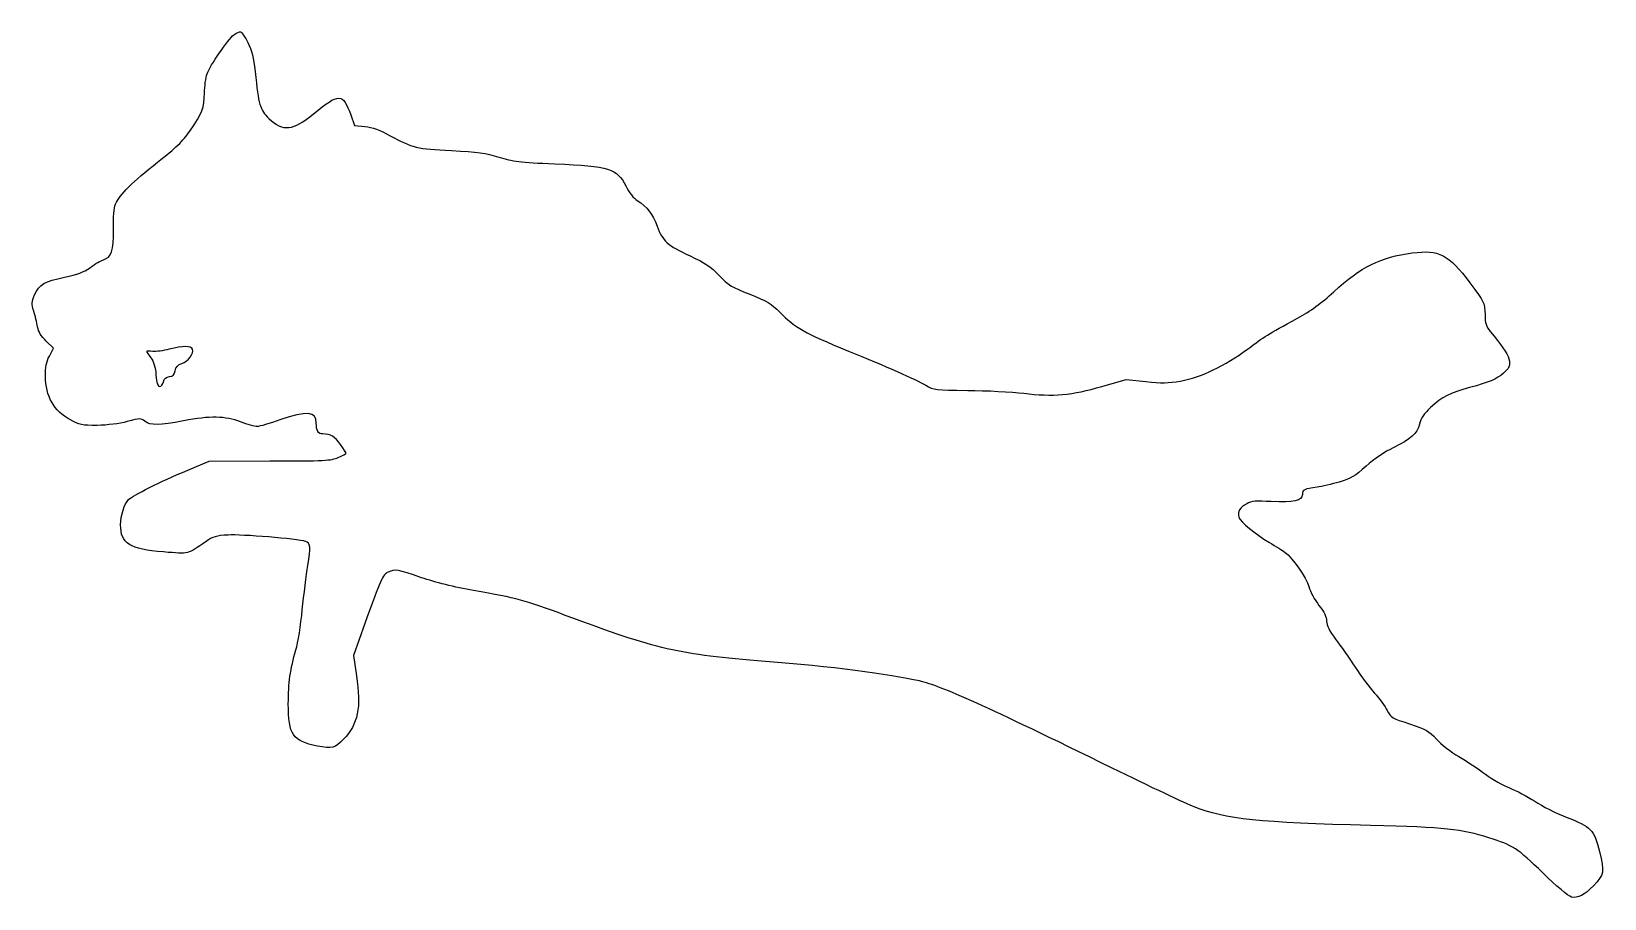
# Model space of a CAD drawing. Header units: centimetres. Extents: x -14.9 to 14.9, y -15.6 to 0.8.
import ezdxf

# ---------------------------------------------------------------- set-up
doc = ezdxf.new("R2010")
doc.units = ezdxf.units.CM
doc.header["$MEASUREMENT"] = 0
doc.layers.add('Layer 1', color=7, linetype='Continuous')

msp = doc.modelspace()

# ---------------------------------------------------------------- linework, layer by layer
at = {"layer": 'Layer 1'}
for points, knots in [([(-11.049, 0.74436), (-11.16542, 0.65264), (-11.50056, 0.16228), (-11.557, 0.00353), (-11.557, 0.00353), (-11.58169, -0.06703), (-11.60286, -0.2293), (-11.60639, -0.3563), (-11.60639, -0.3563), (-11.60639, -0.63147), (-11.64872, -0.74083), (-11.88156, -1.07597), (-11.88156, -1.07597), (-12.01209, -1.26647), (-12.1532, -1.40053), (-12.49187, -1.66511), (-12.49187, -1.66511), (-12.96459, -2.03553), (-13.21154, -2.28247), (-13.28915, -2.45886), (-13.28915, -2.45886), (-13.31737, -2.53647), (-13.33501, -2.69875), (-13.32796, -2.94217), (-13.32796, -2.94217), (-13.32443, -3.34434), (-13.36324, -3.46428), (-13.51846, -3.51367), (-13.51846, -3.51367), (-13.56432, -3.52425), (-13.67368, -3.59128), (-13.7654, -3.65831), (-13.7654, -3.65831), (-13.89593, -3.75003), (-14.00529, -3.79237), (-14.25223, -3.84175), (-14.25223, -3.84175), (-14.6297, -3.91936), (-14.73201, -3.97933), (-14.8202, -4.17689), (-14.8202, -4.17689), (-14.88017, -4.31447), (-14.88017, -4.3427), (-14.83784, -4.48381), (-14.83784, -4.48381), (-14.80962, -4.56848), (-14.77787, -4.70253), (-14.76376, -4.78014), (-14.76376, -4.78014), (-14.74612, -4.87892), (-14.70026, -4.96006), (-14.60148, -5.05178), (-14.60148, -5.05178), (-14.60148, -5.05178), (-14.46037, -5.18584), (-14.46037, -5.18584), (-14.46037, -5.18584), (-14.46037, -5.18584), (-14.54151, -5.33401), (-14.54151, -5.33401), (-14.54151, -5.33401), (-14.60148, -5.45043), (-14.61912, -5.54215), (-14.61559, -5.71501), (-14.61559, -5.71501), (-14.61206, -6.09954), (-14.45684, -6.37118), (-14.14287, -6.54404), (-14.14287, -6.54404), (-13.97001, -6.63929), (-13.92415, -6.64987), (-13.63487, -6.64635), (-13.63487, -6.64635), (-13.44084, -6.64282), (-13.21859, -6.6146), (-13.0669, -6.57579), (-13.0669, -6.57579), (-12.82348, -6.50876), (-12.80937, -6.50876), (-12.73529, -6.56873), (-12.73529, -6.56873), (-12.63298, -6.64987), (-12.4566, -6.64987), (-12.00151, -6.56167), (-12.00151, -6.56167), (-11.50057, -6.46289), (-11.21482, -6.46995), (-10.92201, -6.57931), (-10.92201, -6.57931), (-10.79148, -6.6287), (-10.6539, -6.6675), (-10.60804, -6.6675), (-10.60804, -6.6675), (-10.56571, -6.6675), (-10.37168, -6.61106), (-10.17765, -6.54403), (-10.17765, -6.54403), (-9.66965, -6.36764), (-9.48973, -6.38175), (-9.48973, -6.60047), (-9.48973, -6.60047), (-9.48973, -6.74864), (-9.45445, -6.80861), (-9.36979, -6.80861), (-9.36979, -6.80861), (-9.21457, -6.80861), (-9.13343, -6.858), (-9.03112, -7.00969), (-9.03112, -7.00969), (-8.97115, -7.09436), (-8.92529, -7.17197), (-8.92529, -7.1755), (-8.92529, -7.1755), (-8.92529, -7.18256), (-8.99232, -7.21783), (-9.07346, -7.25311), (-9.07346, -7.25311), (-9.21104, -7.31308), (-9.33099, -7.32014), (-10.37168, -7.32014), (-10.37168, -7.32014), (-10.37168, -7.32014), (-11.51821, -7.32367), (-11.51821, -7.32367), (-11.51821, -7.32367), (-11.51821, -7.32367), (-11.9239, -7.493), (-11.9239, -7.493), (-11.9239, -7.493), (-12.45659, -7.71878), (-12.94696, -7.96219), (-13.04221, -8.05039), (-13.04221, -8.05039), (-13.11982, -8.12447), (-13.1939, -8.35378), (-13.1939, -8.53017), (-13.1939, -8.53017), (-13.1939, -8.87942), (-13.01751, -8.99231), (-12.38251, -9.0417), (-12.38251, -9.0417), (-11.88509, -9.08051), (-11.93801, -9.09462), (-11.57465, -8.84062), (-11.57465, -8.84062), (-11.45118, -8.75243), (-11.38415, -8.73479), (-11.15484, -8.72068), (-11.15484, -8.72068), (-10.91142, -8.70657), (-9.84603, -8.79476), (-9.69434, -8.84062), (-9.69434, -8.84062), (-9.59909, -8.86884), (-9.59203, -8.95351), (-9.64848, -9.2957), (-9.64848, -9.2957), (-9.6767, -9.47209), (-9.72609, -9.84956), (-9.75431, -10.13531), (-9.75431, -10.13531), (-9.78253, -10.42459), (-9.83545, -10.76325), (-9.87425, -10.89378), (-9.87425, -10.89378), (-9.98361, -11.2642), (-10.01889, -11.5182), (-10.01889, -11.91331), (-10.01889, -11.91331), (-10.01889, -12.50598), (-9.94481, -12.61534), (-9.46856, -12.71412), (-9.46856, -12.71412), (-9.19692, -12.77056), (-9.12989, -12.75645), (-8.97467, -12.58712), (-8.97467, -12.58712), (-8.6995, -12.29784), (-8.636, -11.98387), (-8.73125, -11.38415), (-8.73125, -11.38415), (-8.73125, -11.38415), (-8.78769, -11.00315), (-8.78769, -11.00315), (-8.78769, -11.00315), (-8.78769, -11.00315), (-8.5725, -10.39637), (-8.5725, -10.39637), (-8.5725, -10.39637), (-8.26911, -9.56029), (-8.23031, -9.46856), (-8.128, -9.4227), (-8.128, -9.4227), (-7.99747, -9.36273), (-7.95161, -9.36978), (-7.50006, -9.52853), (-7.50006, -9.52853), (-7.24253, -9.61672), (-6.86859, -9.70845), (-6.51581, -9.77195), (-6.51581, -9.77195), (-5.67973, -9.91659), (-5.55273, -9.95187), (-4.77662, -10.24114), (-4.77662, -10.24114), (-3.03037, -10.89378), (-2.64584, -10.98197), (-0.98779, -11.1125), (-0.98779, -11.1125), (0.21871, -11.20775), (1.35818, -11.35239), (1.92615, -11.48292), (1.92615, -11.48292), (2.34948, -11.5817), (3.17498, -11.95564), (5.57387, -13.13039), (5.57387, -13.13039), (6.28295, -13.47964), (6.98145, -13.81125), (7.12609, -13.8677), (7.12609, -13.8677), (7.7117, -14.09701), (8.36787, -14.16756), (10.45984, -14.21695), (10.45984, -14.21695), (11.88506, -14.25223), (12.17787, -14.28398), (12.70351, -14.44978), (12.70351, -14.44978), (13.15507, -14.59089), (13.24679, -14.65086), (13.72304, -15.11653), (13.72304, -15.11653), (13.97704, -15.36347), (14.20635, -15.5575), (14.26279, -15.57161), (14.26279, -15.57161), (14.38273, -15.59983), (14.50973, -15.53633), (14.6826, -15.35642), (14.6826, -15.35642), (14.88368, -15.14828), (14.89074, -15.09536), (14.79549, -14.71084), (14.79549, -14.71084), (14.69318, -14.29809), (14.64027, -14.24165), (14.16755, -14.06173), (14.16755, -14.06173), (13.97705, -13.98765), (13.70894, -13.85006), (13.57136, -13.75834), (13.57136, -13.75834), (13.43025, -13.66662), (13.21858, -13.55373), (13.09511, -13.50787), (13.09511, -13.50787), (12.97164, -13.46201), (12.76703, -13.34206), (12.6365, -13.24681), (12.6365, -13.24681), (12.50597, -13.14803), (12.28019, -12.99987), (12.13556, -12.9152), (12.13556, -12.9152), (11.99092, -12.83053), (11.79689, -12.68237), (11.7087, -12.58359), (11.7087, -12.58359), (11.56406, -12.42484), (11.51467, -12.39662), (11.2007, -12.29431), (11.2007, -12.29431), (10.86909, -12.18848), (10.84792, -12.17437), (10.77737, -12.04031), (10.77737, -12.04031), (10.73856, -11.9627), (10.6292, -11.81453), (10.53748, -11.71223), (10.53748, -11.71223), (10.44576, -11.60992), (10.27995, -11.38767), (10.17059, -11.22187), (10.17059, -11.22187), (10.06123, -11.05606), (9.89542, -10.81618), (9.80017, -10.6927), (9.80017, -10.6927), (9.68023, -10.53042), (9.63084, -10.43517), (9.63084, -10.35051), (9.63084, -10.35051), (9.63084, -10.26937), (9.58851, -10.1847), (9.4862, -10.05418), (9.4862, -10.05418), (9.40506, -9.95187), (9.32039, -9.79312), (9.2957, -9.69787), (9.2957, -9.69787), (9.24984, -9.52501), (8.98878, -9.15106), (8.84414, -9.04876), (8.84414, -9.04876), (8.80181, -9.01701), (8.66775, -8.93234), (8.54781, -8.86179), (8.54781, -8.86179), (8.26912, -8.69598), (8.01159, -8.48079), (7.97278, -8.38201), (7.97278, -8.38201), (7.9375, -8.28323), (7.98689, -8.19857), (8.12095, -8.12801), (8.12095, -8.12801), (8.21267, -8.07862), (8.30087, -8.07157), (8.58309, -8.0892), (8.58309, -8.0892), (9.00642, -8.11037), (9.17223, -8.07509), (9.17223, -7.95514), (9.17223, -7.95514), (9.17223, -7.86342), (9.20045, -7.84931), (9.45445, -7.81403), (9.45445, -7.81403), (9.54264, -7.80345), (9.72962, -7.75759), (9.87073, -7.71878), (9.87073, -7.71878), (10.08945, -7.65528), (10.16706, -7.60942), (10.37873, -7.41892), (10.37873, -7.41892), (10.5269, -7.28839), (10.73856, -7.14023), (10.89026, -7.06967), (10.89026, -7.06967), (11.23598, -6.90034), (11.34182, -6.80861), (11.3912, -6.62164), (11.3912, -6.62164), (11.41589, -6.50875), (11.47587, -6.42408), (11.59934, -6.30767), (11.59934, -6.30767), (11.81453, -6.10659), (11.96623, -6.02898), (12.33665, -5.9302), (12.33665, -5.9302), (12.70707, -5.83142), (12.84112, -5.77498), (12.97871, -5.65856), (12.97871, -5.65856), (13.17627, -5.49275), (13.13746, -5.36928), (12.72824, -4.86834), (12.72824, -4.86834), (12.6471, -4.76956), (12.62946, -4.71312), (12.62946, -4.55084), (12.62946, -4.55084), (12.62593, -4.33212), (12.61888, -4.31801), (12.34371, -3.95112), (12.34371, -3.95112), (11.93802, -3.40784), (11.7581, -3.31612), (11.2501, -3.38315), (11.2501, -3.38315), (10.65743, -3.46076), (10.27643, -3.64773), (9.76843, -4.11693), (9.76843, -4.11693), (9.53207, -4.33565), (9.32746, -4.48382), (9.08051, -4.61787), (9.08051, -4.61787), (8.50195, -4.93184), (8.45962, -4.96006), (8.13154, -5.20701), (8.13154, -5.20701), (7.71879, -5.51393), (7.24607, -5.7397), (6.8686, -5.80673), (6.8686, -5.80673), (6.62871, -5.84906), (6.51582, -5.85259), (6.20891, -5.81731), (6.20891, -5.81731), (6.20891, -5.81731), (5.83849, -5.77498), (5.83849, -5.77498), (5.83849, -5.77498), (5.83849, -5.77498), (5.37988, -5.90904), (5.37988, -5.90904), (5.37988, -5.90904), (4.80485, -6.07485), (4.45913, -6.1066), (3.89821, -6.03957), (3.89821, -6.03957), (3.66538, -6.01135), (3.18913, -5.98665), (2.83988, -5.98313), (2.83988, -5.98313), (2.22252, -5.9796), (2.20135, -5.97607), (2.04613, -5.88788), (2.04613, -5.88788), (1.85916, -5.77852), (1.27002, -5.51746), (0.5821, -5.23877), (0.5821, -5.23877), (-0.26457, -4.89305), (-0.41979, -4.80485), (-0.72318, -4.49794), (-0.72318, -4.49794), (-0.87135, -4.34625), (-0.96307, -4.29333), (-1.28762, -4.1628), (-1.28762, -4.1628), (-1.63334, -4.02874), (-1.69684, -3.98994), (-1.8697, -3.80649), (-1.8697, -3.80649), (-2.02492, -3.64068), (-2.13428, -3.57013), (-2.41651, -3.4396), (-2.41651, -3.4396), (-2.84337, -3.24204), (-2.93509, -3.16091), (-3.0374, -2.87868), (-3.0374, -2.87868), (-3.12207, -2.64585), (-3.23143, -2.50826), (-3.41487, -2.39185), (-3.41487, -2.39185), (-3.48543, -2.34952), (-3.57009, -2.24368), (-3.63359, -2.11316), (-3.63359, -2.11316), (-3.80292, -1.78155), (-3.92992, -1.74274), (-4.97415, -1.69688), (-4.97415, -1.69688), (-5.64443, -1.66866), (-5.7679, -1.65102), (-6.03248, -1.56988), (-6.03248, -1.56988), (-6.28295, -1.49227), (-6.43465, -1.4711), (-6.93206, -1.44641), (-6.93206, -1.44641), (-7.58823, -1.41466), (-7.66231, -1.39702), (-8.0927, -1.16419), (-8.0927, -1.16419), (-8.2832, -1.05836), (-8.42784, -1.00544), (-8.56895, -0.99133), (-8.56895, -0.99133), (-8.56895, -0.99133), (-8.76651, -0.97016), (-8.76651, -0.97016), (-8.76651, -0.97016), (-8.76651, -0.97016), (-8.83707, -0.7726), (-8.83707, -0.7726), (-8.83707, -0.7726), (-8.98524, -0.35279), (-9.05579, -0.35279), (-9.54263, -0.75143), (-9.54263, -0.75143), (-9.93069, -1.07246), (-10.12119, -1.09362), (-10.38577, -0.8361), (-10.38577, -0.8361), (-10.55863, -0.67029), (-10.5798, -0.59268), (-10.64683, 0.04937), (-10.64683, 0.04937), (-10.67505, 0.31043), (-10.71033, 0.44801), (-10.78441, 0.59618), (-10.78441, 0.59618), (-10.83733, 0.70201), (-10.90083, 0.79726), (-10.92199, 0.80079), (-10.92199, 0.80079), (-10.94316, 0.80785), (-10.9996, 0.78315), (-11.04899, 0.74435), (-11.04899, 0.74435), (-11.04899, 0.74435), (-11.049, 0.74436), (-11.049, 0.74436)], [0, 0, 0, 0, 0.00793651, 0.00793651, 0.00793651, 0.00793651, 0.01587302, 0.01587302, 0.01587302, 0.01587302, 0.02380952, 0.02380952, 0.02380952, 0.02380952, 0.03174603, 0.03174603, 0.03174603, 0.03174603, 0.03968254, 0.03968254, 0.03968254, 0.03968254, 0.04761905, 0.04761905, 0.04761905, 0.04761905, 0.05555556, 0.05555556, 0.05555556, 0.05555556, 0.06349206, 0.06349206, 0.06349206, 0.06349206, 0.07142857, 0.07142857, 0.07142857, 0.07142857, 0.07936508, 0.07936508, 0.07936508, 0.07936508, 0.08730159, 0.08730159, 0.08730159, 0.08730159, 0.0952381, 0.0952381, 0.0952381, 0.0952381, 0.1031746, 0.1031746, 0.1031746, 0.1031746, 0.11111111, 0.11111111, 0.11111111, 0.11111111, 0.11904762, 0.11904762, 0.11904762, 0.11904762, 0.12698413, 0.12698413, 0.12698413, 0.12698413, 0.13492063, 0.13492063, 0.13492063, 0.13492063, 0.14285714, 0.14285714, 0.14285714, 0.14285714, 0.15079365, 0.15079365, 0.15079365, 0.15079365, 0.15873016, 0.15873016, 0.15873016, 0.15873016, 0.16666667, 0.16666667, 0.16666667, 0.16666667, 0.17460317, 0.17460317, 0.17460317, 0.17460317, 0.18253968, 0.18253968, 0.18253968, 0.18253968, 0.19047619, 0.19047619, 0.19047619, 0.19047619, 0.1984127, 0.1984127, 0.1984127, 0.1984127, 0.20634921, 0.20634921, 0.20634921, 0.20634921, 0.21428571, 0.21428571, 0.21428571, 0.21428571, 0.22222222, 0.22222222, 0.22222222, 0.22222222, 0.23015873, 0.23015873, 0.23015873, 0.23015873, 0.23809524, 0.23809524, 0.23809524, 0.23809524, 0.24603175, 0.24603175, 0.24603175, 0.24603175, 0.25396825, 0.25396825, 0.25396825, 0.25396825, 0.26190476, 0.26190476, 0.26190476, 0.26190476, 0.26984127, 0.26984127, 0.26984127, 0.26984127, 0.27777778, 0.27777778, 0.27777778, 0.27777778, 0.28571429, 0.28571429, 0.28571429, 0.28571429, 0.29365079, 0.29365079, 0.29365079, 0.29365079, 0.3015873, 0.3015873, 0.3015873, 0.3015873, 0.30952381, 0.30952381, 0.30952381, 0.30952381, 0.31746032, 0.31746032, 0.31746032, 0.31746032, 0.32539683, 0.32539683, 0.32539683, 0.32539683, 0.33333333, 0.33333333, 0.33333333, 0.33333333, 0.34126984, 0.34126984, 0.34126984, 0.34126984, 0.34920635, 0.34920635, 0.34920635, 0.34920635, 0.35714286, 0.35714286, 0.35714286, 0.35714286, 0.36507937, 0.36507937, 0.36507937, 0.36507937, 0.37301587, 0.37301587, 0.37301587, 0.37301587, 0.38095238, 0.38095238, 0.38095238, 0.38095238, 0.38888889, 0.38888889, 0.38888889, 0.38888889, 0.3968254, 0.3968254, 0.3968254, 0.3968254, 0.4047619, 0.4047619, 0.4047619, 0.4047619, 0.41269841, 0.41269841, 0.41269841, 0.41269841, 0.42063492, 0.42063492, 0.42063492, 0.42063492, 0.42857143, 0.42857143, 0.42857143, 0.42857143, 0.43650794, 0.43650794, 0.43650794, 0.43650794, 0.44444444, 0.44444444, 0.44444444, 0.44444444, 0.45238095, 0.45238095, 0.45238095, 0.45238095, 0.46031746, 0.46031746, 0.46031746, 0.46031746, 0.46825397, 0.46825397, 0.46825397, 0.46825397, 0.47619048, 0.47619048, 0.47619048, 0.47619048, 0.48412698, 0.48412698, 0.48412698, 0.48412698, 0.49206349, 0.49206349, 0.49206349, 0.49206349, 0.5, 0.5, 0.5, 0.5, 0.50793651, 0.50793651, 0.50793651, 0.50793651, 0.51587302, 0.51587302, 0.51587302, 0.51587302, 0.52380952, 0.52380952, 0.52380952, 0.52380952, 0.53174603, 0.53174603, 0.53174603, 0.53174603, 0.53968254, 0.53968254, 0.53968254, 0.53968254, 0.54761905, 0.54761905, 0.54761905, 0.54761905, 0.55555556, 0.55555556, 0.55555556, 0.55555556, 0.56349206, 0.56349206, 0.56349206, 0.56349206, 0.57142857, 0.57142857, 0.57142857, 0.57142857, 0.57936508, 0.57936508, 0.57936508, 0.57936508, 0.58730159, 0.58730159, 0.58730159, 0.58730159, 0.5952381, 0.5952381, 0.5952381, 0.5952381, 0.6031746, 0.6031746, 0.6031746, 0.6031746, 0.61111111, 0.61111111, 0.61111111, 0.61111111, 0.61904762, 0.61904762, 0.61904762, 0.61904762, 0.62698413, 0.62698413, 0.62698413, 0.62698413, 0.63492063, 0.63492063, 0.63492063, 0.63492063, 0.64285714, 0.64285714, 0.64285714, 0.64285714, 0.65079365, 0.65079365, 0.65079365, 0.65079365, 0.65873016, 0.65873016, 0.65873016, 0.65873016, 0.66666667, 0.66666667, 0.66666667, 0.66666667, 0.67460317, 0.67460317, 0.67460317, 0.67460317, 0.68253968, 0.68253968, 0.68253968, 0.68253968, 0.69047619, 0.69047619, 0.69047619, 0.69047619, 0.6984127, 0.6984127, 0.6984127, 0.6984127, 0.70634921, 0.70634921, 0.70634921, 0.70634921, 0.71428571, 0.71428571, 0.71428571, 0.71428571, 0.72222222, 0.72222222, 0.72222222, 0.72222222, 0.73015873, 0.73015873, 0.73015873, 0.73015873, 0.73809524, 0.73809524, 0.73809524, 0.73809524, 0.74603175, 0.74603175, 0.74603175, 0.74603175, 0.75396825, 0.75396825, 0.75396825, 0.75396825, 0.76190476, 0.76190476, 0.76190476, 0.76190476, 0.76984127, 0.76984127, 0.76984127, 0.76984127, 0.77777778, 0.77777778, 0.77777778, 0.77777778, 0.78571429, 0.78571429, 0.78571429, 0.78571429, 0.79365079, 0.79365079, 0.79365079, 0.79365079, 0.8015873, 0.8015873, 0.8015873, 0.8015873, 0.80952381, 0.80952381, 0.80952381, 0.80952381, 0.81746032, 0.81746032, 0.81746032, 0.81746032, 0.82539683, 0.82539683, 0.82539683, 0.82539683, 0.83333333, 0.83333333, 0.83333333, 0.83333333, 0.84126984, 0.84126984, 0.84126984, 0.84126984, 0.84920635, 0.84920635, 0.84920635, 0.84920635, 0.85714286, 0.85714286, 0.85714286, 0.85714286, 0.86507937, 0.86507937, 0.86507937, 0.86507937, 0.87301587, 0.87301587, 0.87301587, 0.87301587, 0.88095238, 0.88095238, 0.88095238, 0.88095238, 0.88888889, 0.88888889, 0.88888889, 0.88888889, 0.8968254, 0.8968254, 0.8968254, 0.8968254, 0.9047619, 0.9047619, 0.9047619, 0.9047619, 0.91269841, 0.91269841, 0.91269841, 0.91269841, 0.92063492, 0.92063492, 0.92063492, 0.92063492, 0.92857143, 0.92857143, 0.92857143, 0.92857143, 0.93650794, 0.93650794, 0.93650794, 0.93650794, 0.94444444, 0.94444444, 0.94444444, 0.94444444, 0.95238095, 0.95238095, 0.95238095, 0.95238095, 0.96031746, 0.96031746, 0.96031746, 0.96031746, 0.96825397, 0.96825397, 0.96825397, 0.96825397, 0.97619048, 0.97619048, 0.97619048, 0.97619048, 0.98412698, 0.98412698, 0.98412698, 0.98412698, 1, 1, 1, 1]), ([(-11.83217, -5.20347), (-11.80042, -5.28108), (-11.91331, -5.43278), (-12.03325, -5.47511), (-12.03325, -5.47511), (-12.10733, -5.4998), (-12.14614, -5.54214), (-12.16025, -5.61269), (-12.16025, -5.61269), (-12.17436, -5.68677), (-12.20258, -5.715), (-12.26961, -5.72205), (-12.26961, -5.72205), (-12.33311, -5.72911), (-12.36839, -5.75733), (-12.3825, -5.82083), (-12.3825, -5.82083), (-12.39308, -5.87022), (-12.42483, -5.90902), (-12.45306, -5.90902), (-12.45306, -5.90902), (-12.49187, -5.90902), (-12.5095, -5.84905), (-12.52362, -5.6903), (-12.52362, -5.6903), (-12.5342, -5.54213), (-12.56595, -5.43983), (-12.61887, -5.36574), (-12.61887, -5.36574), (-12.66473, -5.30577), (-12.70001, -5.25285), (-12.70001, -5.2458), (-12.70001, -5.2458), (-12.70001, -5.24227), (-12.64709, -5.23874), (-12.58359, -5.2458), (-12.58359, -5.2458), (-12.52362, -5.25286), (-12.38251, -5.23522), (-12.27667, -5.20699), (-12.27667, -5.20699), (-12.00856, -5.13996), (-11.85686, -5.13996), (-11.83217, -5.20346), (-11.83217, -5.20346), (-11.83217, -5.20346), (-11.83217, -5.20347), (-11.83217, -5.20347)], [0, 0, 0, 0, 0.07692308, 0.07692308, 0.07692308, 0.07692308, 0.15384615, 0.15384615, 0.15384615, 0.15384615, 0.23076923, 0.23076923, 0.23076923, 0.23076923, 0.30769231, 0.30769231, 0.30769231, 0.30769231, 0.38461538, 0.38461538, 0.38461538, 0.38461538, 0.46153846, 0.46153846, 0.46153846, 0.46153846, 0.53846154, 0.53846154, 0.53846154, 0.53846154, 0.61538462, 0.61538462, 0.61538462, 0.61538462, 0.69230769, 0.69230769, 0.69230769, 0.69230769, 0.76923077, 0.76923077, 0.76923077, 0.76923077, 0.84615385, 0.84615385, 0.84615385, 0.84615385, 1, 1, 1, 1])]:
    msp.add_open_spline(points, degree=3, knots=knots, dxfattribs=at)

doc.saveas('drawing.dxf')
